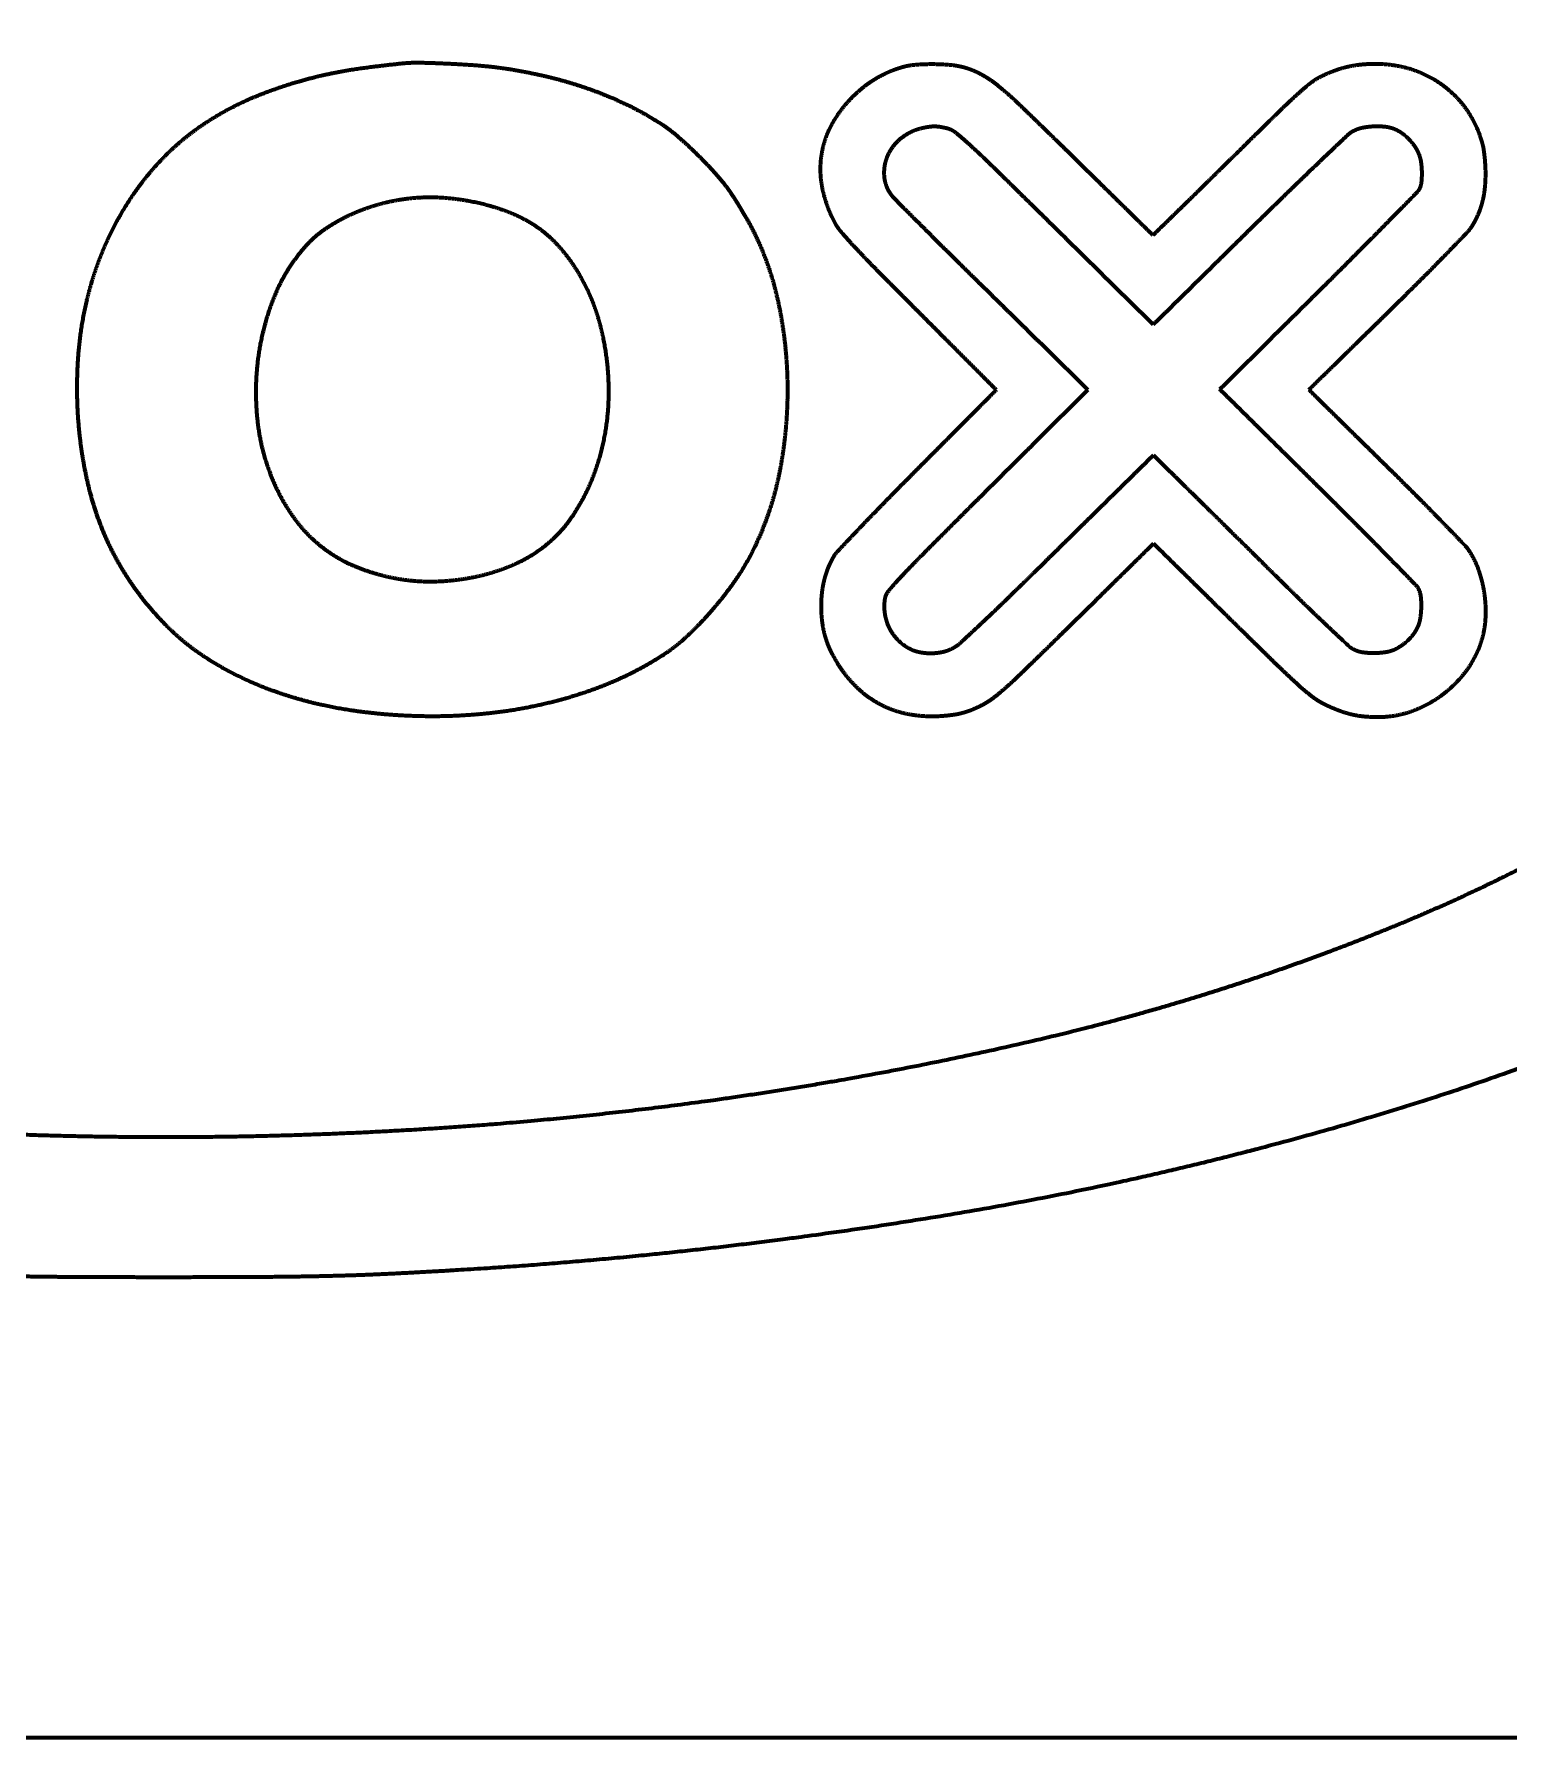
# Model space of a CAD drawing. Header units: inches. Extents: x -2405 to 7588, y 441 to 5654.
# Drawn here: x 2586.1 to 2648.3, y 3983.6 to 4055.5 of the extents above; entities that cross this region are included whole.
import ezdxf

# ---------------------------------------------------------------- set-up
doc = ezdxf.new("R2010")
doc.units = ezdxf.units.IN

msp = doc.modelspace()

# ---------------------------------------------------------------- linework, layer by layer
at = {"linetype": 'Continuous', "lineweight": 70}
msp.add_line((2807.775, 3983.628), (2373.775, 3983.628), dxfattribs=at)
for points, weights, knots in [([(2600.186, 4077.838), (2599.51, 4077.87), (2598.832, 4077.89), (2596.558, 4077.917), (2594.962, 4077.934), (2591.769, 4077.96), (2590.173, 4077.971), (2587.904, 4077.981), (2587.233, 4077.972), (2586.399, 4077.947), (2586.236, 4077.941), (2585.799, 4077.925), (2585.525, 4077.916), (2584.934, 4077.894), (2584.618, 4077.882), (2583.983, 4077.858), (2583.664, 4077.846), (2577.751, 4077.615), (2572.17, 4077.163), (2561.29, 4075.822), (2556.003, 4074.913), (2545.908, 4072.679), (2541.112, 4071.358), (2532.175, 4068.4), (2528.071, 4066.706), (2522.668, 4064.008), (2521.259, 4063.251), (2518.613, 4061.727), (2517.384, 4060.952), (2515.07, 4059.363), (2513.988, 4058.549), (2511.937, 4056.864), (2510.972, 4055.99), (2509.345, 4054.366), (2508.668, 4053.633), (2507.433, 4052.177), (2506.882, 4051.451), (2505.893, 4049.989), (2505.456, 4049.255), (2504.683, 4047.761), (2504.35, 4047.003), (2504.067, 4046.225), (2503.701, 4045.22), (2503.429, 4044.185), (2503.254, 4043.13), (2503.083, 4042.095), (2503.014, 4041.05), (2503.048, 4040.002), (2503.083, 4038.947), (2503.22, 4037.9), (2503.459, 4036.872), (2503.705, 4035.809), (2504.045, 4034.772), (2504.764, 4033.093), (2505.089, 4032.435), (2505.816, 4031.145), (2506.215, 4030.515), (2507.107, 4029.257), (2507.599, 4028.629), (2508.701, 4027.354), (2509.305, 4026.703), (2510.317, 4025.684), (2510.709, 4025.301), (2511.46, 4024.588), (2511.82, 4024.261), (2512.549, 4023.626), (2512.918, 4023.319), (2513.704, 4022.691), (2514.121, 4022.37), (2518.212, 4019.321), (2522.163, 4017.013), (2526.347, 4015.16), (2531.31, 4012.961), (2536.41, 4011.1), (2547.455, 4007.889), (2553.379, 4006.55), (2565.774, 4004.53), (2572.218, 4003.807), (2579.783, 4003.339), (2580.876, 4003.277), (2582.82, 4003.179), (2583.671, 4003.147), (2585.461, 4003.1), (2586.399, 4003.085), (2587.338, 4003.079)], [0.500003680185, 0.499951833995, 0.499951833995, 0.500003125685, 0.500003125685, 0.500003134164, 0.500003134164, 0.499950342043, 0.499950342043, 0.500002780016, 0.500002780016, 0.500003632658, 0.500003632658, 0.5000036294, 0.5000036294, 0.500003631943, 0.500003631943, 0.499712041405, 0.499712041405, 0.499626581432, 0.499626581432, 0.499570764247, 0.499570764247, 0.499147291053, 0.499147291053, 0.499856082342, 0.499856082342, 0.499741523013, 0.499741523013, 0.499697398225, 0.499697398225, 0.499615378368, 0.499615378368, 0.499717367768, 0.499717367768, 0.499509800036, 0.499509800036, 0.49943320441, 0.49943320441, 0.499316886864, 0.499316886864, 0.500003680185, 0.498576185915, 0.498576185915, 0.500003680185, 0.498389820463, 0.498389820463, 0.500003680185, 0.498416120355, 0.498416120355, 0.500003680185, 0.498702961474, 0.498702961474, 0.499514934223, 0.499514934223, 0.499556287066, 0.499556287066, 0.499619738583, 0.499619738583, 0.499803196126, 0.499803196126, 0.499966690231, 0.499966690231, 0.49992872485, 0.49992872485, 0.499925885485, 0.499925885485, 0.499958910845, 0.499958910845, 0.497922649304, 0.497922649304, 0.500003680185, 0.499255633466, 0.499255633466, 0.499390037942, 0.499390037942, 0.499589929812, 0.499589929812, 0.499998142907, 0.499998142907, 0.499979520616, 0.499979520616, 0.499986543899, 0.499986543899, 0.500003680185], [0, 0, 0, 0, 0.009508, 0.009508, 0.031905, 0.031905, 0.054312, 0.054312, 0.063734, 0.063734, 0.066018, 0.066018, 0.069872, 0.069872, 0.074311, 0.074311, 0.078787, 0.078787, 0.157355, 0.157355, 0.232677, 0.232677, 0.30258, 0.30258, 0.365018, 0.365018, 0.387555, 0.387555, 0.408036, 0.408036, 0.427121, 0.427121, 0.445479, 0.445479, 0.459571, 0.459571, 0.472445, 0.472445, 0.484522, 0.484522, 0.496245, 0.496245, 0.496245, 0.51141, 0.51141, 0.51141, 0.526313, 0.526313, 0.526313, 0.541371, 0.541371, 0.541371, 0.556984, 0.556984, 0.567525, 0.567525, 0.578233, 0.578233, 0.589688, 0.589688, 0.602466, 0.602466, 0.610351, 0.610351, 0.617358, 0.617358, 0.624265, 0.624265, 0.631841, 0.631841, 0.697719, 0.697719, 0.697719, 0.776203, 0.776203, 0.864136, 0.864136, 0.958146, 0.958146, 0.974023, 0.974023, 0.986384, 0.986384, 1, 1, 1, 1]), ([(2587.338, 4003.079), (2588.771, 4003.07), (2590.205, 4003.066), (2593.075, 4003.066), (2594.511, 4003.071), (2596.899, 4003.085), (2597.851, 4003.101), (2599.659, 4003.148), (2600.516, 4003.181), (2602.444, 4003.278), (2603.516, 4003.339), (2611.411, 4003.834), (2618.204, 4004.614), (2631.178, 4006.787), (2637.326, 4008.237), (2648.713, 4011.722), (2653.925, 4013.746), (2658.975, 4016.145), (2663.22, 4018.162), (2667.185, 4020.686), (2671.178, 4023.984), (2671.536, 4024.303), (2672.384, 4025.119), (2672.881, 4025.61), (2673.855, 4026.597), (2674.333, 4027.094), (2675.1, 4027.911), (2675.38, 4028.239), (2676.354, 4029.497), (2677.011, 4030.453), (2678.149, 4032.335), (2678.614, 4033.264), (2679.003, 4034.228), (2679.368, 4035.134), (2679.654, 4036.067), (2679.858, 4037.022), (2680.062, 4037.977), (2680.182, 4038.945), (2680.219, 4039.92), (2680.259, 4041.004), (2680.192, 4042.087), (2680.018, 4043.157), (2679.842, 4044.237), (2679.562, 4045.294), (2679.181, 4046.319), (2678.778, 4047.405), (2678.278, 4048.449), (2677.686, 4049.444), (2677.036, 4050.535), (2676.313, 4051.58), (2675.227, 4052.939), (2674.92, 4053.294), (2674.173, 4054.096), (2673.74, 4054.546), (2672.849, 4055.442), (2672.392, 4055.887), (2671.551, 4056.679), (2671.164, 4057.022), (2667.535, 4060.042), (2664.015, 4062.34), (2660.252, 4064.215), (2655.794, 4066.437), (2651.192, 4068.344), (2641.137, 4071.709), (2635.705, 4073.157), (2624.214, 4075.465), (2618.184, 4076.372), (2611.175, 4077.078), (2610.233, 4077.166), (2608.334, 4077.329), (2607.378, 4077.404), (2605.42, 4077.545), (2604.418, 4077.61), (2602.34, 4077.73), (2601.263, 4077.787), (2600.186, 4077.838)], [0.500003680185, 0.500002166144, 0.500002166144, 0.500002097056, 0.500002097056, 0.499986947081, 0.499986947081, 0.499979608822, 0.499979608822, 0.499997302433, 0.499997302433, 0.499558871273, 0.499558871273, 0.499287829862, 0.499287829862, 0.499109929169, 0.499109929169, 0.500003680185, 0.497471929658, 0.497471929658, 0.499762034183, 0.499762034183, 0.499975946134, 0.499975946134, 0.499977921886, 0.499977921886, 0.499631917112, 0.499631917112, 0.49944898704, 0.49944898704, 0.498931840545, 0.498931840545, 0.500003680185, 0.498759302358, 0.498759302358, 0.500003680185, 0.498753551362, 0.498753551362, 0.500003680185, 0.498357304212, 0.498357304212, 0.500003680185, 0.498435704494, 0.498435704494, 0.500003680185, 0.49863329398, 0.49863329398, 0.500003680185, 0.499218488989, 0.499218488989, 0.499765925558, 0.499765925558, 0.499959205342, 0.499959205342, 0.499958724923, 0.499958724923, 0.499847369961, 0.499847369961, 0.497767671046, 0.497767671046, 0.500003680185, 0.499194279285, 0.499194279285, 0.499354848193, 0.499354848193, 0.4996055757, 0.4996055757, 0.499994627424, 0.499994627424, 0.499995368253, 0.499995368253, 0.499996135884, 0.499996135884, 0.499998773272, 0.499998773272, 0.500003680185], [0, 0, 0, 0, 0.0209, 0.0209, 0.041831, 0.041831, 0.055706, 0.055706, 0.068202, 0.068202, 0.083849, 0.083849, 0.183524, 0.183524, 0.275689, 0.275689, 0.357386, 0.357386, 0.357386, 0.426176, 0.426176, 0.433231, 0.433231, 0.4435, 0.4435, 0.453652, 0.453652, 0.459996, 0.459996, 0.477083, 0.477083, 0.492412, 0.492412, 0.492412, 0.506844, 0.506844, 0.506844, 0.521301, 0.521301, 0.521301, 0.537414, 0.537414, 0.537414, 0.553712, 0.553712, 0.553712, 0.571022, 0.571022, 0.571022, 0.590062, 0.590062, 0.597116, 0.597116, 0.60651, 0.60651, 0.616097, 0.616097, 0.623865, 0.623865, 0.687044, 0.687044, 0.687044, 0.762241, 0.762241, 0.847249, 0.847249, 0.939583, 0.939583, 0.953916, 0.953916, 0.968457, 0.968457, 0.983662, 0.983662, 1, 1, 1, 1]), ([(2588.339, 4072.028), (2584.842, 4071.947), (2581.349, 4071.77), (2574.539, 4071.239), (2571.227, 4070.876), (2564.773, 4069.96), (2561.635, 4069.408), (2555.521, 4068.124), (2552.55, 4067.383), (2547.332, 4065.873), (2545.078, 4065.137), (2540.759, 4063.56), (2538.7, 4062.711), (2534.815, 4060.919), (2532.994, 4059.977), (2529.617, 4058.037), (2528.077, 4057.022), (2525.696, 4055.234), (2524.821, 4054.513), (2523.194, 4053.041), (2522.449, 4052.287), (2521.096, 4050.756), (2520.49, 4049.981), (2519.416, 4048.422), (2518.959, 4047.636), (2518.428, 4046.539), (2518.3, 4046.257), (2518.068, 4045.71), (2517.965, 4045.445), (2517.774, 4044.903), (2517.686, 4044.629), (2517.52, 4044.044), (2517.44, 4043.736), (2517.316, 4043.211), (2517.27, 4042.996), (2517.199, 4042.616), (2517.177, 4042.451), (2517.147, 4042.084), (2517.138, 4041.882), (2517.131, 4041.291), (2517.129, 4040.901), (2517.129, 4040.153), (2517.132, 4039.794), (2517.139, 4039.22), (2517.148, 4039.005), (2517.174, 4038.623), (2517.192, 4038.455), (2517.245, 4038.108), (2517.278, 4037.928), (2517.517, 4036.833), (2517.799, 4035.938), (2518.161, 4035.072), (2518.534, 4034.178), (2518.98, 4033.318), (2519.494, 4032.497), (2520.051, 4031.609), (2520.672, 4030.765), (2522.117, 4029.083), (2522.926, 4028.238), (2523.779, 4027.438), (2526.312, 4025.064), (2529.138, 4023.047), (2532.208, 4021.426), (2535.961, 4019.443), (2539.849, 4017.74), (2548.42, 4014.712), (2553.083, 4013.4), (2562.957, 4011.305), (2568.141, 4010.48), (2576.569, 4009.58), (2579.787, 4009.33), (2586.272, 4009.012), (2589.536, 4008.942), (2596.056, 4008.985), (2599.31, 4009.097), (2605.754, 4009.498), (2608.942, 4009.79), (2617.786, 4010.863), (2623.405, 4011.869), (2633.941, 4014.376), (2638.816, 4015.947), (2643.554, 4017.893), (2647.589, 4019.55), (2651.457, 4021.565), (2655.127, 4023.922), (2658.065, 4025.808), (2660.625, 4028.18), (2662.73, 4030.966), (2663.131, 4031.498), (2663.507, 4032.049), (2664.192, 4033.162), (2664.497, 4033.725), (2665.036, 4034.863), (2665.27, 4035.437), (2665.668, 4036.596), (2665.83, 4037.18), (2665.998, 4037.962), (2666.033, 4038.154), (2666.089, 4038.514), (2666.108, 4038.683), (2666.135, 4039.064), (2666.143, 4039.275), (2666.15, 4039.842), (2666.152, 4040.198), (2666.151, 4040.932), (2666.148, 4041.309), (2666.14, 4041.888), (2666.13, 4042.088), (2666.099, 4042.455), (2666.077, 4042.62), (2666.006, 4042.999), (2665.961, 4043.213), (2665.722, 4044.227), (2665.475, 4045.013), (2664.863, 4046.548), (2664.502, 4047.292), (2663.65, 4048.763), (2663.163, 4049.485), (2662.043, 4050.922), (2661.419, 4051.64), (2659.451, 4053.679), (2658.033, 4054.917), (2654.815, 4057.276), (2653.043, 4058.416), (2649.156, 4060.595), (2647.048, 4061.631), (2642.493, 4063.569), (2640.06, 4064.49), (2634.718, 4066.273), (2631.806, 4067.11), (2625.717, 4068.584), (2622.548, 4069.235), (2616.008, 4070.345), (2612.64, 4070.802), (2605.764, 4071.505), (2602.259, 4071.758), (2598.059, 4071.934), (2597.37, 4071.955), (2595.598, 4071.988), (2594.517, 4072.004), (2592.36, 4072.029), (2591.286, 4072.039), (2589.587, 4072.048), (2588.963, 4072.042), (2588.339, 4072.028)], [0.500093243168, 0.499968918944, 0.499968918944, 0.499927037543, 0.499927037543, 0.499911098367, 0.499911098367, 0.499861647373, 0.499861647373, 0.499898802127, 0.499898802127, 0.499810239054, 0.499810239054, 0.49976208682, 0.49976208682, 0.499467269408, 0.499467269408, 0.49974646444, 0.49974646444, 0.499573085874, 0.499573085874, 0.499488227391, 0.499488227391, 0.49912322686, 0.49912322686, 0.499992527148, 0.499992527148, 0.499930492133, 0.499930492133, 0.499935021323, 0.499935021323, 0.500006461427, 0.500006461427, 0.500004118567, 0.500004118567, 0.499641098677, 0.499641098677, 0.499888634211, 0.499888634211, 0.50008763937, 0.50008763937, 0.500086385394, 0.500086385394, 0.499968171436, 0.499968171436, 0.499810513552, 0.499810513552, 0.49991978318, 0.49991978318, 0.498730676658, 0.498730676658, 0.500093243168, 0.498971631333, 0.498971631333, 0.500093243168, 0.499157234141, 0.499157234141, 0.499608979647, 0.499608979647, 0.500093243168, 0.4971219785, 0.4971219785, 0.500093243168, 0.499199916727, 0.499199916727, 0.499383490015, 0.499383490015, 0.499654288058, 0.499654288058, 0.499955791954, 0.499955791954, 0.499964844697, 0.499964844697, 0.499964159273, 0.499964159273, 0.499950302194, 0.499950302194, 0.49956284229, 0.49956284229, 0.499077013387, 0.499077013387, 0.500093243168, 0.498729474404, 0.498729474404, 0.500093243168, 0.494910309467, 0.494910309467, 0.500093243168, 0.499710351131, 0.499710351131, 0.499604481794, 0.499604481794, 0.49956969486, 0.49956969486, 0.499495067823, 0.499495067823, 0.499959650135, 0.499959650135, 0.499795584787, 0.499795584787, 0.499953504743, 0.499953504743, 0.500085889184, 0.500085889184, 0.500086958789, 0.500086958789, 0.499890660625, 0.499890660625, 0.499663401309, 0.499663401309, 0.500004641898, 0.500004641898, 0.499181752679, 0.499181752679, 0.499208615396, 0.499208615396, 0.499306402964, 0.499306402964, 0.499628453376, 0.499628453376, 0.498884407075, 0.498884407075, 0.499477873797, 0.499477873797, 0.499599926964, 0.499599926964, 0.499825646443, 0.499825646443, 0.499795246802, 0.499795246802, 0.499892445713, 0.499892445713, 0.499910480947, 0.499910480947, 0.499943927995, 0.499943927995, 0.50006989904, 0.50006989904, 0.500091447584, 0.500091447584, 0.500091603784, 0.500091603784, 0.500058956377, 0.500058956377, 0.500093243168], [0, 0, 0, 0, 0.031224, 0.031224, 0.060964, 0.060964, 0.08939, 0.08939, 0.116688, 0.116688, 0.137822, 0.137822, 0.157663, 0.157663, 0.17592, 0.17592, 0.192316, 0.192316, 0.20239, 0.20239, 0.211797, 0.211797, 0.220519, 0.220519, 0.228566, 0.228566, 0.2313, 0.2313, 0.233823, 0.233823, 0.236373, 0.236373, 0.239192, 0.239192, 0.241135, 0.241135, 0.242607, 0.242607, 0.24439, 0.24439, 0.247825, 0.247825, 0.250997, 0.250997, 0.25289, 0.25289, 0.254377, 0.254377, 0.255989, 0.255989, 0.264237, 0.264237, 0.264237, 0.272736, 0.272736, 0.272736, 0.281911, 0.281911, 0.292141, 0.292141, 0.292141, 0.322328, 0.322328, 0.322328, 0.359169, 0.359169, 0.401161, 0.401161, 0.44661, 0.44661, 0.474554, 0.474554, 0.50281, 0.50281, 0.53098, 0.53098, 0.558668, 0.558668, 0.607993, 0.607993, 0.652163, 0.652163, 0.652163, 0.689671, 0.689671, 0.689671, 0.719383, 0.719383, 0.719383, 0.725052, 0.725052, 0.730491, 0.730491, 0.735749, 0.735749, 0.740886, 0.740886, 0.742535, 0.742535, 0.743977, 0.743977, 0.745764, 0.745764, 0.748781, 0.748781, 0.751976, 0.751976, 0.753677, 0.753677, 0.755088, 0.755088, 0.756935, 0.756935, 0.763888, 0.763888, 0.770863, 0.770863, 0.778191, 0.778191, 0.786182, 0.786182, 0.801966, 0.801966, 0.819606, 0.819606, 0.839255, 0.839255, 0.861003, 0.861003, 0.886316, 0.886316, 0.913339, 0.913339, 0.941707, 0.941707, 0.971038, 0.971038, 0.976793, 0.976793, 0.985822, 0.985822, 0.99479, 0.99479, 1, 1, 1, 1]), ([(2599.456, 4026.965), (2598.391, 4027.122), (2597.346, 4027.379), (2596.329, 4027.734), (2595.398, 4028.058), (2594.505, 4028.477), (2593.66, 4028.986), (2592.88, 4029.457), (2592.168, 4030.025), (2591.537, 4030.683), (2591.028, 4031.213), (2590.566, 4031.785), (2590.156, 4032.394), (2589.752, 4032.993), (2589.405, 4033.625), (2589.116, 4034.286), (2588.818, 4034.969), (2588.58, 4035.676), (2588.406, 4036.4), (2588.217, 4037.18), (2588.084, 4037.972), (2588.006, 4038.771), (2587.899, 4039.865), (2587.89, 4040.965), (2587.98, 4042.061), (2588.066, 4043.098), (2588.26, 4044.12), (2588.562, 4045.115), (2588.85, 4046.067), (2589.242, 4046.98), (2589.734, 4047.844), (2590.214, 4048.687), (2590.791, 4049.467), (2591.458, 4050.171), (2591.788, 4050.52), (2592.141, 4050.844), (2592.897, 4051.45), (2593.299, 4051.73), (2594.155, 4052.248), (2594.607, 4052.486), (2595.57, 4052.916), (2596.076, 4053.112), (2596.97, 4053.405), (2597.352, 4053.518), (2598.101, 4053.717), (2598.469, 4053.8), (2599.252, 4053.951), (2599.666, 4054.018), (2600.609, 4054.141), (2601.138, 4054.203), (2601.908, 4054.281), (2602.149, 4054.29), (2602.802, 4054.276), (2603.214, 4054.261), (2604.053, 4054.22), (2604.48, 4054.193), (2605.233, 4054.133), (2605.558, 4054.096), (2605.881, 4054.049)], [0.500254296352, 0.498777191297, 0.498777191297, 0.500254296352, 0.498469143139, 0.498469143139, 0.500254296352, 0.497362031712, 0.497362031712, 0.500254296352, 0.499024707273, 0.499024707273, 0.500254296352, 0.498882439318, 0.498882439318, 0.500254296352, 0.498982253073, 0.498982253073, 0.500254296352, 0.49944216823, 0.49944216823, 0.500254296352, 0.49891511398, 0.49891511398, 0.500254296352, 0.498381352784, 0.498381352784, 0.500254296352, 0.498177189742, 0.498177189742, 0.500254296352, 0.497846327577, 0.497846327577, 0.500254296352, 0.499457383099, 0.499457383099, 0.499549779242, 0.499549779242, 0.499613176085, 0.499613176085, 0.49980943659, 0.49980943659, 0.500110429345, 0.500110429345, 0.500057234066, 0.500057234066, 0.500106862545, 0.500106862545, 0.500218048972, 0.500218048972, 0.499627835255, 0.499627835255, 0.500223164496, 0.500223164496, 0.500216869372, 0.500216869372, 0.500072819459, 0.500072819459, 0.500254296352], [0, 0, 0, 0, 0.072373, 0.072373, 0.072373, 0.138472, 0.138472, 0.138472, 0.199162, 0.199162, 0.199162, 0.247998, 0.247998, 0.247998, 0.295826, 0.295826, 0.295826, 0.34508, 0.34508, 0.34508, 0.398058, 0.398058, 0.398058, 0.470431, 0.470431, 0.470431, 0.538643, 0.538643, 0.538643, 0.603556, 0.603556, 0.603556, 0.666603, 0.666603, 0.666603, 0.697717, 0.697717, 0.72943, 0.72943, 0.762502, 0.762502, 0.797616, 0.797616, 0.823322, 0.823322, 0.847705, 0.847705, 0.8748, 0.8748, 0.909168, 0.909168, 0.924741, 0.924741, 0.951325, 0.951325, 0.978917, 0.978917, 1, 1, 1, 1]), ([(2605.881, 4054.049), (2606.519, 4053.956), (2607.152, 4053.834), (2608.373, 4053.541), (2608.96, 4053.368), (2610.084, 4052.969), (2610.62, 4052.745), (2611.641, 4052.25), (2612.122, 4051.977), (2612.826, 4051.515), (2613.056, 4051.34), (2613.562, 4050.895), (2613.843, 4050.633), (2614.391, 4050.088), (2614.658, 4049.806), (2615.117, 4049.292), (2615.302, 4049.054), (2615.539, 4048.709), (2615.603, 4048.61), (2615.742, 4048.39), (2615.817, 4048.269), (2615.966, 4048.023), (2616.039, 4047.898), (2616.172, 4047.667), (2616.232, 4047.56), (2616.823, 4046.451), (2617.216, 4045.387), (2617.46, 4044.279), (2617.726, 4043.07), (2617.864, 4041.839), (2617.873, 4040.601), (2617.882, 4039.357), (2617.762, 4038.118), (2617.513, 4036.899), (2617.282, 4035.77), (2616.906, 4034.682), (2616.389, 4033.652), (2616.176, 4033.228), (2615.933, 4032.819), (2615.359, 4031.998), (2615.035, 4031.582), (2614.352, 4030.794), (2613.994, 4030.424), (2613.297, 4029.775), (2612.952, 4029.506), (2612.584, 4029.267), (2611.934, 4028.845), (2611.249, 4028.481), (2610.535, 4028.178), (2609.774, 4027.854), (2608.992, 4027.586), (2607.351, 4027.151), (2606.496, 4026.985), (2604.738, 4026.767), (2603.838, 4026.711), (2601.771, 4026.709), (2600.609, 4026.794), (2599.456, 4026.965)], [0.500254296352, 0.499915234549, 0.499915234549, 0.499792097146, 0.499792097146, 0.499740131019, 0.499740131019, 0.499563005717, 0.499563005717, 0.499427888353, 0.499427888353, 0.500100712984, 0.500100712984, 0.500099618317, 0.500099618317, 0.499563991595, 0.499563991595, 0.50020035726, 0.50020035726, 0.500237272997, 0.500237272997, 0.500237360492, 0.500237360492, 0.500209449902, 0.500209449902, 0.497142956783, 0.497142956783, 0.500254296352, 0.498426969752, 0.498426969752, 0.500254296352, 0.498443274704, 0.498443274704, 0.500254296352, 0.497357142353, 0.497357142353, 0.500254296352, 0.499388243331, 0.499388243331, 0.499791254847, 0.499791254847, 0.499779240073, 0.499779240073, 0.498995174375, 0.498995174375, 0.500254296352, 0.49900008227, 0.49900008227, 0.500254296352, 0.499403099735, 0.499403099735, 0.499485711043, 0.499485711043, 0.499632236654, 0.499632236654, 0.499340640971, 0.499340640971, 0.500254296352], [0, 0, 0, 0, 0.042366, 0.042366, 0.082566, 0.082566, 0.120698, 0.120698, 0.156949, 0.156949, 0.175852, 0.175852, 0.201026, 0.201026, 0.226401, 0.226401, 0.246063, 0.246063, 0.253743, 0.253743, 0.263071, 0.263071, 0.272495, 0.272495, 0.280496, 0.280496, 0.354078, 0.354078, 0.354078, 0.434115, 0.434115, 0.434115, 0.514271, 0.514271, 0.514271, 0.588022, 0.588022, 0.588022, 0.618387, 0.618387, 0.652061, 0.652061, 0.684928, 0.684928, 0.712778, 0.712778, 0.712778, 0.762014, 0.762014, 0.762014, 0.814431, 0.814431, 0.869503, 0.869503, 0.926471, 0.926471, 1, 1, 1, 1]), ([(2625.27, 4054.088), (2625.086, 4054.134), (2624.899, 4054.165), (2624.469, 4054.2), (2624.227, 4054.211), (2623.747, 4054.212), (2623.509, 4054.203), (2623.094, 4054.17), (2622.92, 4054.14), (2622.749, 4054.093), (2622.55, 4054.039), (2622.355, 4053.971), (2621.976, 4053.811), (2621.792, 4053.718), (2621.436, 4053.508), (2621.264, 4053.39), (2620.93, 4053.128), (2620.768, 4052.985), (2620.615, 4052.833), (2620.267, 4052.486), (2619.971, 4052.093), (2619.735, 4051.662), (2619.514, 4051.26), (2619.368, 4050.825), (2619.3, 4050.372), (2619.231, 4049.915), (2619.244, 4049.454), (2619.336, 4049.001), (2619.436, 4048.512), (2619.602, 4048.04), (2619.831, 4047.596), (2619.907, 4047.45), (2619.998, 4047.313), (2620.104, 4047.187), (2620.286, 4046.971), (2620.474, 4046.76), (2620.975, 4046.221), (2621.289, 4045.894), (2622.201, 4044.971), (2622.796, 4044.373), (2624.489, 4042.677), (2625.585, 4041.578), (2626.682, 4040.48)], [0.501802520882, 0.500677677567, 0.500677677567, 0.501535347405, 0.501535347405, 0.501538199236, 0.501538199236, 0.50028510948, 0.50028510948, 0.501802520882, 0.501078524638, 0.501078524638, 0.501052677654, 0.501052677654, 0.501078260932, 0.501078260932, 0.501217454116, 0.501217454116, 0.501802520882, 0.498399370198, 0.498399370198, 0.501802520882, 0.496595923906, 0.496595923906, 0.501802520882, 0.496692665778, 0.496692665778, 0.501802520882, 0.49865645452, 0.49865645452, 0.501802520882, 0.499690348307, 0.499690348307, 0.501802520882, 0.501700702871, 0.501700702871, 0.50176707286, 0.50176707286, 0.501801374445, 0.501801374445, 0.501802520882, 0.501802520882, 0.501802520882], [0, 0, 0, 0, 0.026646, 0.026646, 0.060705, 0.060705, 0.09431, 0.09431, 0.119271, 0.119271, 0.119271, 0.148462, 0.148462, 0.177525, 0.177525, 0.207097, 0.207097, 0.237781, 0.237781, 0.237781, 0.307664, 0.307664, 0.307664, 0.37331, 0.37331, 0.37331, 0.4401, 0.4401, 0.4401, 0.51314, 0.51314, 0.51314, 0.537355, 0.537355, 0.537355, 0.579069, 0.579069, 0.646011, 0.646011, 0.770695, 0.770695, 1, 1, 1, 1]), ([(2633.289, 4047.002), (2632.2, 4048.072), (2631.112, 4049.141), (2629.268, 4050.952), (2628.509, 4051.691), (2627.421, 4052.741), (2627.083, 4053.042), (2626.731, 4053.329), (2626.51, 4053.509), (2626.271, 4053.667), (2626.019, 4053.801), (2625.781, 4053.926), (2625.53, 4054.022), (2625.27, 4054.088)], [0.501802520882, 0.501802520882, 0.501802520882, 0.501799294364, 0.501799294364, 0.501511145975, 0.501511145975, 0.501802520882, 0.500159418116, 0.500159418116, 0.501802520882, 0.499399159706, 0.499399159706, 0.501802520882], [0, 0, 0, 0, 0.42458, 0.42458, 0.719267, 0.719267, 0.845373, 0.845373, 0.845373, 0.924986, 0.924986, 0.924986, 1, 1, 1, 1]), ([(2639.867, 4040.484), (2640.967, 4041.563), (2642.068, 4042.642), (2643.598, 4044.143), (2644.027, 4044.567), (2644.83, 4045.369), (2645.206, 4045.748), (2645.894, 4046.453), (2646.208, 4046.777), (2646.521, 4047.102), (2646.602, 4047.185), (2646.674, 4047.277), (2646.737, 4047.375), (2646.837, 4047.531), (2646.925, 4047.695), (2647, 4047.865), (2647.075, 4048.033), (2647.136, 4048.207), (2647.232, 4048.572), (2647.268, 4048.763), (2647.312, 4049.168), (2647.324, 4049.382), (2647.323, 4049.706), (2647.32, 4049.817), (2647.307, 4050.044), (2647.298, 4050.162), (2647.276, 4050.387), (2647.262, 4050.495), (2647.235, 4050.68), (2647.22, 4050.757), (2647.199, 4050.833), (2647.068, 4051.325), (2646.859, 4051.79), (2646.577, 4052.214), (2646.3, 4052.632), (2645.955, 4052.996), (2645.553, 4053.297), (2645.147, 4053.601), (2644.696, 4053.832), (2644.212, 4053.985), (2643.712, 4054.142), (2643.194, 4054.222), (2642.67, 4054.222), (2642.466, 4054.222), (2642.262, 4054.212), (2641.869, 4054.172), (2641.682, 4054.141), (2641.311, 4054.057), (2641.129, 4054.003), (2640.758, 4053.868), (2640.569, 4053.788), (2640.385, 4053.699), (2640.244, 4053.632), (2640.111, 4053.55), (2639.986, 4053.455), (2639.816, 4053.326), (2639.651, 4053.19), (2639.238, 4052.82), (2638.989, 4052.588), (2638.275, 4051.894), (2637.806, 4051.434), (2637.001, 4050.641), (2636.663, 4050.308), (2635.999, 4049.655), (2635.673, 4049.334), (2635.069, 4048.74), (2634.79, 4048.467), (2634.363, 4048.048), (2634.214, 4047.902), (2633.806, 4047.506), (2633.547, 4047.254), (2633.289, 4047.002)], [0.501802520882, 0.501802520882, 0.501802520882, 0.501799244215, 0.501799244215, 0.501795776306, 0.501795776306, 0.501800562171, 0.501800562171, 0.501802520882, 0.500193072503, 0.500193072503, 0.501802520882, 0.500813081334, 0.500813081334, 0.501802520882, 0.500752153216, 0.500752153216, 0.500872246788, 0.500872246788, 0.501294491079, 0.501294491079, 0.501679954123, 0.501679954123, 0.501720228513, 0.501720228513, 0.50171788252, 0.50171788252, 0.501246718452, 0.501246718452, 0.501802520882, 0.497361308288, 0.497361308288, 0.501802520882, 0.496919848759, 0.496919848759, 0.501802520882, 0.497060623618, 0.497060623618, 0.501802520882, 0.497915401408, 0.497915401408, 0.501802520882, 0.501381433177, 0.501381433177, 0.501154726719, 0.501154726719, 0.501156056502, 0.501156056502, 0.501386015423, 0.501386015423, 0.501802520882, 0.500115860261, 0.500115860261, 0.501802520882, 0.501535080097, 0.501535080097, 0.501730592775, 0.501730592775, 0.501800569034, 0.501800569034, 0.501802497234, 0.501802497234, 0.501802491656, 0.501802491656, 0.50180249596, 0.50180249596, 0.501801721579, 0.501801721579, 0.501802520882, 0.501802520882, 0.501802520882], [0, 0, 0, 0, 0.142492, 0.142492, 0.198165, 0.198165, 0.247495, 0.247495, 0.289207, 0.289207, 0.289207, 0.299968, 0.299968, 0.299968, 0.317209, 0.317209, 0.317209, 0.334313, 0.334313, 0.35235, 0.35235, 0.372335, 0.372335, 0.382636, 0.382636, 0.393646, 0.393646, 0.403785, 0.403785, 0.411129, 0.411129, 0.411129, 0.458784, 0.458784, 0.458784, 0.506131, 0.506131, 0.506131, 0.554493, 0.554493, 0.554493, 0.604922, 0.604922, 0.604922, 0.624722, 0.624722, 0.643167, 0.643167, 0.661651, 0.661651, 0.681565, 0.681565, 0.681565, 0.696786, 0.696786, 0.696786, 0.717705, 0.717705, 0.750945, 0.750945, 0.815134, 0.815134, 0.861467, 0.861467, 0.906199, 0.906199, 0.944355, 0.944355, 0.964696, 0.964696, 1, 1, 1, 1]), ([(2623.511, 4051.504), (2623.199, 4051.431), (2622.911, 4051.29), (2622.662, 4051.088), (2622.416, 4050.89), (2622.224, 4050.639), (2622.095, 4050.351), (2621.973, 4050.077), (2621.924, 4049.781), (2621.95, 4049.482), (2621.976, 4049.194), (2622.082, 4048.926), (2622.26, 4048.698), (2622.316, 4048.625), (2622.377, 4048.556), (2622.829, 4048.103), (2623.216, 4047.716), (2624.053, 4046.88), (2624.503, 4046.432), (2625.474, 4045.472), (2625.994, 4044.959), (2627.859, 4043.127), (2629.202, 4041.807), (2630.545, 4040.487)], [0.5063733179, 0.4978755607, 0.4978755607, 0.5063733179, 0.497052079849, 0.497052079849, 0.5063733179, 0.495529359728, 0.495529359728, 0.5063733179, 0.492608955871, 0.492608955871, 0.5063733179, 0.505742372064, 0.505742372064, 0.506373185998, 0.506373185998, 0.506372319566, 0.506372319566, 0.506372884715, 0.506372884715, 0.5063733179, 0.5063733179, 0.5063733179], [0, 0, 0, 0, 0.066534, 0.066534, 0.066534, 0.130891, 0.130891, 0.130891, 0.190685, 0.190685, 0.190685, 0.246728, 0.246728, 0.246728, 0.264571, 0.264571, 0.370614, 0.370614, 0.493674, 0.493674, 0.63519, 0.63519, 1, 1, 1, 1]), ([(2633.302, 4043.231), (2631.922, 4044.593), (2630.542, 4045.954), (2628.325, 4048.14), (2627.488, 4048.963), (2626.303, 4050.125), (2625.952, 4050.459), (2625.396, 4050.972), (2625.19, 4051.15), (2624.979, 4051.322), (2624.875, 4051.406), (2624.755, 4051.466), (2624.626, 4051.499), (2624.524, 4051.525), (2624.421, 4051.546), (2624.237, 4051.578), (2624.155, 4051.585), (2624.074, 4051.585), (2623.991, 4051.585), (2623.909, 4051.579), (2623.721, 4051.55), (2623.616, 4051.529), (2623.511, 4051.504)], [0.5063733179, 0.5063733179, 0.5063733179, 0.506372947181, 0.506372947181, 0.506334014209, 0.506334014209, 0.506208733888, 0.506208733888, 0.5063733179, 0.498387265088, 0.498387265088, 0.5063733179, 0.506115023922, 0.506115023922, 0.505242973264, 0.505242973264, 0.5063733179, 0.505275202514, 0.505275202514, 0.506142796007, 0.506142796007, 0.5063733179], [0, 0, 0, 0, 0.443552, 0.443552, 0.712212, 0.712212, 0.823127, 0.823127, 0.885338, 0.885338, 0.885338, 0.915483, 0.915483, 0.915483, 0.939101, 0.939101, 0.957453, 0.957453, 0.957453, 0.975929, 0.975929, 1, 1, 1, 1]), ([(2636.111, 4040.505), (2637.499, 4041.881), (2638.887, 4043.258), (2640.811, 4045.165), (2641.346, 4045.698), (2642.336, 4046.69), (2642.792, 4047.151), (2643.644, 4048.017), (2644.041, 4048.422), (2644.438, 4048.827), (2644.48, 4048.87), (2644.515, 4048.92), (2644.542, 4048.975), (2644.584, 4049.062), (2644.611, 4049.156), (2644.621, 4049.253), (2644.635, 4049.392), (2644.641, 4049.531), (2644.635, 4049.813), (2644.623, 4049.956), (2644.603, 4050.097), (2644.586, 4050.208), (2644.556, 4050.317), (2644.512, 4050.42), (2644.462, 4050.537), (2644.401, 4050.649), (2644.328, 4050.754), (2644.253, 4050.864), (2644.168, 4050.967), (2644.074, 4051.062), (2643.983, 4051.155), (2643.884, 4051.239), (2643.779, 4051.313), (2643.684, 4051.38), (2643.582, 4051.435), (2643.473, 4051.476), (2643.344, 4051.526), (2643.209, 4051.558), (2643.071, 4051.572), (2642.907, 4051.59), (2642.743, 4051.594), (2642.579, 4051.585), (2642.416, 4051.577), (2642.255, 4051.555), (2642.096, 4051.522), (2641.964, 4051.493), (2641.837, 4051.447), (2641.718, 4051.384), (2641.64, 4051.342), (2641.568, 4051.291), (2641.503, 4051.23), (2641.104, 4050.852), (2640.705, 4050.473), (2639.846, 4049.654), (2639.386, 4049.211), (2638.402, 4048.254), (2637.877, 4047.74), (2636.003, 4045.893), (2634.653, 4044.562), (2633.302, 4043.231)], [0.5063733179, 0.5063733179, 0.5063733179, 0.506372279769, 0.506372279769, 0.506370737415, 0.506370737415, 0.506373173791, 0.506373173791, 0.5063733179, 0.501976971269, 0.501976971269, 0.5063733179, 0.501235683565, 0.501235683565, 0.5063733179, 0.505733934977, 0.505733934977, 0.505717145414, 0.505717145414, 0.5063733179, 0.503597310873, 0.503597310873, 0.5063733179, 0.504673252054, 0.504673252054, 0.5063733179, 0.505095047644, 0.505095047644, 0.5063733179, 0.505026908624, 0.505026908624, 0.5063733179, 0.503731964107, 0.503731964107, 0.5063733179, 0.503520551897, 0.503520551897, 0.5063733179, 0.505333833541, 0.505333833541, 0.5063733179, 0.505326366762, 0.505326366762, 0.5063733179, 0.503099464969, 0.503099464969, 0.5063733179, 0.503321971817, 0.503321971817, 0.5063733179, 0.506372784304, 0.506372784304, 0.506368975746, 0.506368975746, 0.50637145518, 0.50637145518, 0.5063733179, 0.5063733179, 0.5063733179], [0, 0, 0, 0, 0.212599, 0.212599, 0.294672, 0.294672, 0.365108, 0.365108, 0.426797, 0.426797, 0.426797, 0.433337, 0.433337, 0.433337, 0.443741, 0.443741, 0.443741, 0.458577, 0.458577, 0.473816, 0.473816, 0.473816, 0.485703, 0.485703, 0.485703, 0.499151, 0.499151, 0.499151, 0.513213, 0.513213, 0.513213, 0.526813, 0.526813, 0.526813, 0.538914, 0.538914, 0.538914, 0.553327, 0.553327, 0.553327, 0.570344, 0.570344, 0.570344, 0.587186, 0.587186, 0.587186, 0.60102, 0.60102, 0.60102, 0.610088, 0.610088, 0.610088, 0.666238, 0.666238, 0.731342, 0.731342, 0.806383, 0.806383, 1, 1, 1, 1]), ([(2601.936, 4048.547), (2602.386, 4048.596), (2602.839, 4048.607), (2603.291, 4048.579), (2603.768, 4048.549), (2604.243, 4048.484), (2605.167, 4048.29), (2605.615, 4048.16), (2606.052, 4047.997), (2606.442, 4047.852), (2606.814, 4047.667), (2607.166, 4047.445), (2607.499, 4047.233), (2607.805, 4046.983), (2608.078, 4046.698), (2608.379, 4046.384), (2608.65, 4046.044), (2608.889, 4045.681), (2609.143, 4045.296), (2609.362, 4044.892), (2609.546, 4044.47), (2609.733, 4044.041), (2609.885, 4043.599), (2610, 4043.145), (2610.233, 4042.224), (2610.347, 4041.281), (2610.341, 4040.331), (2610.334, 4039.402), (2610.201, 4038.483), (2609.944, 4037.591), (2609.706, 4036.762), (2609.347, 4035.978), (2608.877, 4035.256), (2608.453, 4034.604), (2607.905, 4034.052), (2607.257, 4033.621), (2606.87, 4033.365), (2606.458, 4033.153), (2606.024, 4032.988), (2605.549, 4032.808), (2605.061, 4032.669), (2604.562, 4032.572), (2604.052, 4032.473), (2603.535, 4032.416), (2603.015, 4032.403), (2602.517, 4032.39), (2602.02, 4032.424), (2601.528, 4032.505), (2600.934, 4032.603), (2600.352, 4032.76), (2599.79, 4032.976), (2599.279, 4033.173), (2598.798, 4033.437), (2598.358, 4033.763), (2597.923, 4034.085), (2597.536, 4034.464), (2597.205, 4034.893), (2596.849, 4035.354), (2596.545, 4035.851), (2596.298, 4036.379), (2595.916, 4037.193), (2595.664, 4038.056), (2595.546, 4038.948), (2595.422, 4039.892), (2595.42, 4040.844), (2595.541, 4041.788), (2595.659, 4042.713), (2595.897, 4043.614), (2596.252, 4044.476), (2596.574, 4045.259), (2597.029, 4045.973), (2597.602, 4046.595), (2597.844, 4046.859), (2598.116, 4047.091), (2598.414, 4047.289), (2598.749, 4047.513), (2599.102, 4047.709), (2599.47, 4047.875), (2599.86, 4048.05), (2600.263, 4048.195), (2600.676, 4048.307), (2601.09, 4048.42), (2601.511, 4048.5), (2601.936, 4048.547)], [0.500766596168, 0.49953260119, 0.49953260119, 0.500766596168, 0.49988659288, 0.49988659288, 0.499848944645, 0.499848944645, 0.500766596168, 0.498943588167, 0.498943588167, 0.500766596168, 0.49832847207, 0.49832847207, 0.500766596168, 0.499400629886, 0.499400629886, 0.500766596168, 0.499542371477, 0.499542371477, 0.500766596168, 0.499655352132, 0.499655352132, 0.500766596168, 0.498053907999, 0.498053907999, 0.500766596168, 0.497650258754, 0.497650258754, 0.500766596168, 0.497097329901, 0.497097329901, 0.500766596168, 0.493857294468, 0.493857294468, 0.500766596168, 0.498684765633, 0.498684765633, 0.500766596168, 0.499560607897, 0.499560607897, 0.500766596168, 0.499609127472, 0.499609127472, 0.500766596168, 0.499275111062, 0.499275111062, 0.500766596168, 0.499038099599, 0.499038099599, 0.500766596168, 0.497714072712, 0.497714072712, 0.500766596168, 0.497609907789, 0.497609907789, 0.500766596168, 0.498750007721, 0.498750007721, 0.500766596168, 0.496838413709, 0.496838413709, 0.500766596168, 0.497993172281, 0.497993172281, 0.500766596168, 0.497875125026, 0.497875125026, 0.500766596168, 0.49556271119, 0.49556271119, 0.500766596168, 0.498401435763, 0.498401435763, 0.500766596168, 0.499624327648, 0.499624327648, 0.500766596168, 0.499738203048, 0.499738203048, 0.500766596168, 0.499744467944, 0.499744467944, 0.500766596168], [0, 0, 0, 0, 0.025687, 0.025687, 0.025687, 0.052924, 0.052924, 0.079493, 0.079493, 0.079493, 0.103241, 0.103241, 0.103241, 0.125879, 0.125879, 0.125879, 0.150918, 0.150918, 0.150918, 0.177496, 0.177496, 0.177496, 0.20457, 0.20457, 0.20457, 0.259689, 0.259689, 0.259689, 0.313861, 0.313861, 0.313861, 0.364465, 0.364465, 0.364465, 0.410456, 0.410456, 0.410456, 0.438271, 0.438271, 0.438271, 0.468846, 0.468846, 0.468846, 0.500223, 0.500223, 0.500223, 0.53038, 0.53038, 0.53038, 0.566913, 0.566913, 0.566913, 0.600289, 0.600289, 0.600289, 0.633446, 0.633446, 0.633446, 0.669369, 0.669369, 0.669369, 0.725031, 0.725031, 0.725031, 0.784425, 0.784425, 0.784425, 0.842891, 0.842891, 0.842891, 0.896305, 0.896305, 0.896305, 0.919102, 0.919102, 0.919102, 0.944949, 0.944949, 0.944949, 0.972432, 0.972432, 0.972432, 1, 1, 1, 1]), ([(2626.682, 4040.48), (2625.57, 4039.364), (2624.458, 4038.248), (2622.894, 4036.678), (2622.444, 4036.223), (2621.623, 4035.385), (2621.253, 4035.002), (2620.586, 4034.302), (2620.287, 4033.985), (2619.99, 4033.668), (2619.914, 4033.588), (2619.849, 4033.499), (2619.795, 4033.403), (2619.708, 4033.25), (2619.633, 4033.091), (2619.504, 4032.761), (2619.451, 4032.59), (2619.366, 4032.237), (2619.335, 4032.054), (2619.297, 4031.677), (2619.288, 4031.482), (2619.293, 4031.062), (2619.31, 4030.837), (2619.373, 4030.405), (2619.42, 4030.199), (2619.484, 4029.998), (2619.549, 4029.794), (2619.63, 4029.596), (2619.832, 4029.195), (2619.95, 4028.993), (2620.08, 4028.798), (2620.301, 4028.468), (2620.558, 4028.164), (2620.847, 4027.89), (2621.118, 4027.633), (2621.422, 4027.414), (2621.752, 4027.238), (2622.082, 4027.062), (2622.433, 4026.932), (2622.798, 4026.85), (2623.187, 4026.762), (2623.584, 4026.718), (2624.086, 4026.718), (2624.189, 4026.721), (2624.405, 4026.734), (2624.519, 4026.744), (2624.74, 4026.767), (2624.847, 4026.781), (2625.036, 4026.81), (2625.117, 4026.827), (2625.469, 4026.917), (2625.733, 4027.014), (2625.985, 4027.138), (2626.229, 4027.257), (2626.458, 4027.404), (2626.669, 4027.575), (2626.998, 4027.842), (2627.316, 4028.123), (2628.407, 4029.18), (2629.19, 4029.945), (2631.085, 4031.809), (2632.198, 4032.905), (2633.312, 4034)], [0.501802520882, 0.501802520882, 0.501802520882, 0.501799656765, 0.501799656765, 0.501793979423, 0.501793979423, 0.50179987397, 0.50179987397, 0.501802520882, 0.499431754692, 0.499431754692, 0.501802520882, 0.500944964409, 0.500944964409, 0.501014183912, 0.501014183912, 0.501071917641, 0.501071917641, 0.501266152566, 0.501266152566, 0.50106181772, 0.50106181772, 0.500691644722, 0.500691644722, 0.501802520882, 0.500728911627, 0.500728911627, 0.501181389285, 0.501181389285, 0.501802520882, 0.499728562873, 0.499728562873, 0.501802520882, 0.498788003181, 0.498788003181, 0.501802520882, 0.49879584897, 0.49879584897, 0.501802520882, 0.49975428945, 0.49975428945, 0.501646262187, 0.501646262187, 0.50171755115, 0.50171755115, 0.501715396734, 0.501715396734, 0.501388613115, 0.501388613115, 0.500059036198, 0.500059036198, 0.501802520882, 0.499685631466, 0.499685631466, 0.501802520882, 0.501471245059, 0.501471245059, 0.501800186221, 0.501800186221, 0.501802520882, 0.501802520882, 0.501802520882], [0, 0, 0, 0, 0.146592, 0.146592, 0.206176, 0.206176, 0.255744, 0.255744, 0.296219, 0.296219, 0.296219, 0.306455, 0.306455, 0.306455, 0.322919, 0.322919, 0.339644, 0.339644, 0.356989, 0.356989, 0.375276, 0.375276, 0.39651, 0.39651, 0.416391, 0.416391, 0.416391, 0.43659, 0.43659, 0.458762, 0.458762, 0.458762, 0.496434, 0.496434, 0.496434, 0.532005, 0.532005, 0.532005, 0.567827, 0.567827, 0.567827, 0.606216, 0.606216, 0.616176, 0.616176, 0.627207, 0.627207, 0.637657, 0.637657, 0.645676, 0.645676, 0.67284, 0.67284, 0.67284, 0.69924, 0.69924, 0.69924, 0.740605, 0.740605, 0.847513, 0.847513, 1, 1, 1, 1]), ([(2630.545, 4040.487), (2629.126, 4039.073), (2627.706, 4037.66), (2625.402, 4035.366), (2624.519, 4034.483), (2623.298, 4033.262), (2622.966, 4032.918), (2622.46, 4032.378), (2622.287, 4032.181), (2622.122, 4031.979), (2622.044, 4031.883), (2621.994, 4031.77), (2621.975, 4031.647), (2621.945, 4031.45), (2621.945, 4031.25), (2621.974, 4031.052), (2622.004, 4030.854), (2622.062, 4030.663), (2622.148, 4030.482), (2622.233, 4030.301), (2622.344, 4030.135), (2622.479, 4029.988), (2622.613, 4029.841), (2622.768, 4029.715), (2622.939, 4029.615), (2623.07, 4029.538), (2623.21, 4029.481), (2623.357, 4029.444), (2623.518, 4029.404), (2623.683, 4029.382), (2623.848, 4029.378), (2624.018, 4029.373), (2624.187, 4029.387), (2624.354, 4029.419), (2624.513, 4029.449), (2624.667, 4029.498), (2624.813, 4029.566), (2624.928, 4029.619), (2625.033, 4029.689), (2625.126, 4029.774), (2625.429, 4030.05), (2625.73, 4030.328), (2626.456, 4031.011), (2626.881, 4031.417), (2627.953, 4032.461), (2628.603, 4033.097), (2630.604, 4035.066), (2631.956, 4036.396), (2633.309, 4037.727)], [0.5063733179, 0.5063733179, 0.5063733179, 0.506373031765, 0.506373031765, 0.506330766507, 0.506330766507, 0.506172497329, 0.506172497329, 0.5063733179, 0.494392916548, 0.494392916548, 0.5063733179, 0.50266941981, 0.50266941981, 0.5063733179, 0.502681016441, 0.502681016441, 0.5063733179, 0.502665451048, 0.502665451048, 0.5063733179, 0.502588043605, 0.502588043605, 0.5063733179, 0.502875807286, 0.502875807286, 0.5063733179, 0.504378090605, 0.504378090605, 0.5063733179, 0.504457819949, 0.504457819949, 0.5063733179, 0.503793736507, 0.503793736507, 0.5063733179, 0.50248276431, 0.50248276431, 0.5063733179, 0.506363362343, 0.506363362343, 0.506359652173, 0.506359652173, 0.506372192619, 0.506372192619, 0.5063733179, 0.5063733179, 0.5063733179], [0, 0, 0, 0, 0.219939, 0.219939, 0.357072, 0.357072, 0.409571, 0.409571, 0.438286, 0.438286, 0.438286, 0.451543, 0.451543, 0.451543, 0.472817, 0.472817, 0.472817, 0.493947, 0.493947, 0.493947, 0.514884, 0.514884, 0.514884, 0.535595, 0.535595, 0.535595, 0.551233, 0.551233, 0.551233, 0.568318, 0.568318, 0.568318, 0.58572, 0.58572, 0.58572, 0.602204, 0.602204, 0.602204, 0.614976, 0.614976, 0.614976, 0.656445, 0.656445, 0.715891, 0.715891, 0.807953, 0.807953, 1, 1, 1, 1]), ([(2633.309, 4037.727), (2633.776, 4037.267), (2634.243, 4036.807), (2634.949, 4036.112), (2635.188, 4035.877), (2635.779, 4035.294), (2636.131, 4034.947), (2636.873, 4034.214), (2637.263, 4033.829), (2638.028, 4033.073), (2638.402, 4032.703), (2639.123, 4031.991), (2639.47, 4031.651), (2640.127, 4031.015), (2640.435, 4030.72), (2641.011, 4030.179), (2641.277, 4029.93), (2641.543, 4029.683), (2641.602, 4029.629), (2641.667, 4029.583), (2641.739, 4029.546), (2641.86, 4029.483), (2641.99, 4029.442), (2642.124, 4029.422), (2642.296, 4029.397), (2642.469, 4029.385), (2642.643, 4029.388), (2642.817, 4029.39), (2642.991, 4029.407), (2643.164, 4029.437), (2643.302, 4029.461), (2643.434, 4029.506), (2643.558, 4029.571), (2643.664, 4029.627), (2643.764, 4029.69), (2643.859, 4029.761), (2643.952, 4029.83), (2644.039, 4029.907), (2644.119, 4029.992), (2644.197, 4030.073), (2644.268, 4030.162), (2644.33, 4030.256), (2644.391, 4030.347), (2644.443, 4030.443), (2644.485, 4030.545), (2644.527, 4030.647), (2644.557, 4030.753), (2644.573, 4030.863), (2644.594, 4031.003), (2644.607, 4031.144), (2644.616, 4031.427), (2644.612, 4031.568), (2644.599, 4031.708), (2644.59, 4031.816), (2644.566, 4031.921), (2644.53, 4032.023), (2644.507, 4032.086), (2644.471, 4032.142), (2644.425, 4032.19), (2644.041, 4032.586), (2643.658, 4032.98), (2642.824, 4033.835), (2642.372, 4034.293), (2641.373, 4035.295), (2640.826, 4035.84), (2638.888, 4037.757), (2637.5, 4039.131), (2636.111, 4040.505)], [0.5063733179, 0.5063733179, 0.5063733179, 0.506373278686, 0.506373278686, 0.506373313687, 0.506373313687, 0.506373313687, 0.506373313687, 0.506373312553, 0.506373312553, 0.506369165395, 0.506369165395, 0.506364303417, 0.506364303417, 0.506371325142, 0.506371325142, 0.5063733179, 0.503237734655, 0.503237734655, 0.5063733179, 0.501800799398, 0.501800799398, 0.5063733179, 0.505295103502, 0.505295103502, 0.5063733179, 0.505297739699, 0.505297739699, 0.5063733179, 0.502346147823, 0.502346147823, 0.5063733179, 0.505322065307, 0.505322065307, 0.5063733179, 0.505167467581, 0.505167467581, 0.5063733179, 0.50509334802, 0.50509334802, 0.5063733179, 0.504836504076, 0.504836504076, 0.5063733179, 0.503800039789, 0.503800039789, 0.5063733179, 0.505783201019, 0.505783201019, 0.505784157486, 0.505784157486, 0.5063733179, 0.503506842342, 0.503506842342, 0.5063733179, 0.498916606337, 0.498916606337, 0.5063733179, 0.50637291238, 0.50637291238, 0.506367975388, 0.506367975388, 0.50637150641, 0.50637150641, 0.5063733179, 0.5063733179, 0.5063733179], [0, 0, 0, 0, 0.071362, 0.071362, 0.10791, 0.10791, 0.161723, 0.161723, 0.221447, 0.221447, 0.278764, 0.278764, 0.331729, 0.331729, 0.378237, 0.378237, 0.417792, 0.417792, 0.417792, 0.426482, 0.426482, 0.426482, 0.441088, 0.441088, 0.441088, 0.459655, 0.459655, 0.459655, 0.478313, 0.478313, 0.478313, 0.493156, 0.493156, 0.493156, 0.505715, 0.505715, 0.505715, 0.517963, 0.517963, 0.517963, 0.52984, 0.52984, 0.52984, 0.541327, 0.541327, 0.541327, 0.552869, 0.552869, 0.552869, 0.567648, 0.567648, 0.582331, 0.582331, 0.582331, 0.593504, 0.593504, 0.593504, 0.600329, 0.600329, 0.600329, 0.656468, 0.656468, 0.722075, 0.722075, 0.800795, 0.800795, 1, 1, 1, 1]), ([(2633.312, 4034), (2633.779, 4033.541), (2634.245, 4033.081), (2635.843, 4031.507), (2636.975, 4030.393), (2638.5, 4028.896), (2638.898, 4028.516), (2639.524, 4027.937), (2639.754, 4027.74), (2639.993, 4027.554), (2640.167, 4027.419), (2640.355, 4027.303), (2640.554, 4027.208), (2640.748, 4027.115), (2640.946, 4027.031), (2641.322, 4026.89), (2641.499, 4026.837), (2641.858, 4026.755), (2642.038, 4026.727), (2642.426, 4026.694), (2642.632, 4026.687), (2642.839, 4026.689), (2643.31, 4026.694), (2643.773, 4026.777), (2644.216, 4026.936), (2644.677, 4027.102), (2645.108, 4027.333), (2645.5, 4027.626), (2645.892, 4027.92), (2646.237, 4028.268), (2646.526, 4028.663), (2646.805, 4029.043), (2647.017, 4029.465), (2647.156, 4029.915), (2647.248, 4030.213), (2647.303, 4030.52), (2647.321, 4030.831), (2647.34, 4031.168), (2647.326, 4031.505), (2647.281, 4031.84), (2647.235, 4032.174), (2647.158, 4032.503), (2647.049, 4032.822), (2646.949, 4033.118), (2646.813, 4033.399), (2646.645, 4033.661), (2646.58, 4033.761), (2646.507, 4033.855), (2646.424, 4033.941), (2646.116, 4034.263), (2645.806, 4034.583), (2645.128, 4035.281), (2644.757, 4035.657), (2643.964, 4036.451), (2643.542, 4036.87), (2642.035, 4038.352), (2640.951, 4039.418), (2639.867, 4040.484)], [0.501802520882, 0.501802520882, 0.501802520882, 0.501802371192, 0.501802371192, 0.501767741687, 0.501767741687, 0.501497082959, 0.501497082959, 0.501802520882, 0.499847042772, 0.499847042772, 0.501802520882, 0.501488856994, 0.501488856994, 0.50103441101, 0.50103441101, 0.501001616936, 0.501001616936, 0.501421166287, 0.501421166287, 0.501802520882, 0.497138550708, 0.497138550708, 0.501802520882, 0.498124089813, 0.498124089813, 0.501802520882, 0.498130286595, 0.498130286595, 0.501802520882, 0.497181900579, 0.497181900579, 0.501802520882, 0.499324327932, 0.499324327932, 0.501802520882, 0.500267147333, 0.500267147333, 0.501802520882, 0.500267786083, 0.500267786083, 0.501802520882, 0.499333066909, 0.499333066909, 0.501802520882, 0.500234073278, 0.500234073278, 0.501802520882, 0.501800307097, 0.501800307097, 0.501795357906, 0.501795357906, 0.501798996892, 0.501798996892, 0.501802520882, 0.501802520882, 0.501802520882], [0, 0, 0, 0, 0.060373, 0.060373, 0.206754, 0.206754, 0.257431, 0.257431, 0.285357, 0.285357, 0.285357, 0.305706, 0.305706, 0.305706, 0.325645, 0.325645, 0.342819, 0.342819, 0.359758, 0.359758, 0.378962, 0.378962, 0.378962, 0.422759, 0.422759, 0.422759, 0.468711, 0.468711, 0.468711, 0.515038, 0.515038, 0.515038, 0.55999, 0.55999, 0.55999, 0.589972, 0.589972, 0.589972, 0.622583, 0.622583, 0.622583, 0.655302, 0.655302, 0.655302, 0.685641, 0.685641, 0.685641, 0.697278, 0.697278, 0.697278, 0.740968, 0.740968, 0.792709, 0.792709, 0.85098, 0.85098, 1, 1, 1, 1])]:
    msp.add_rational_spline(points, weights, degree=3, knots=knots, dxfattribs=at)

doc.saveas('drawing.dxf')
